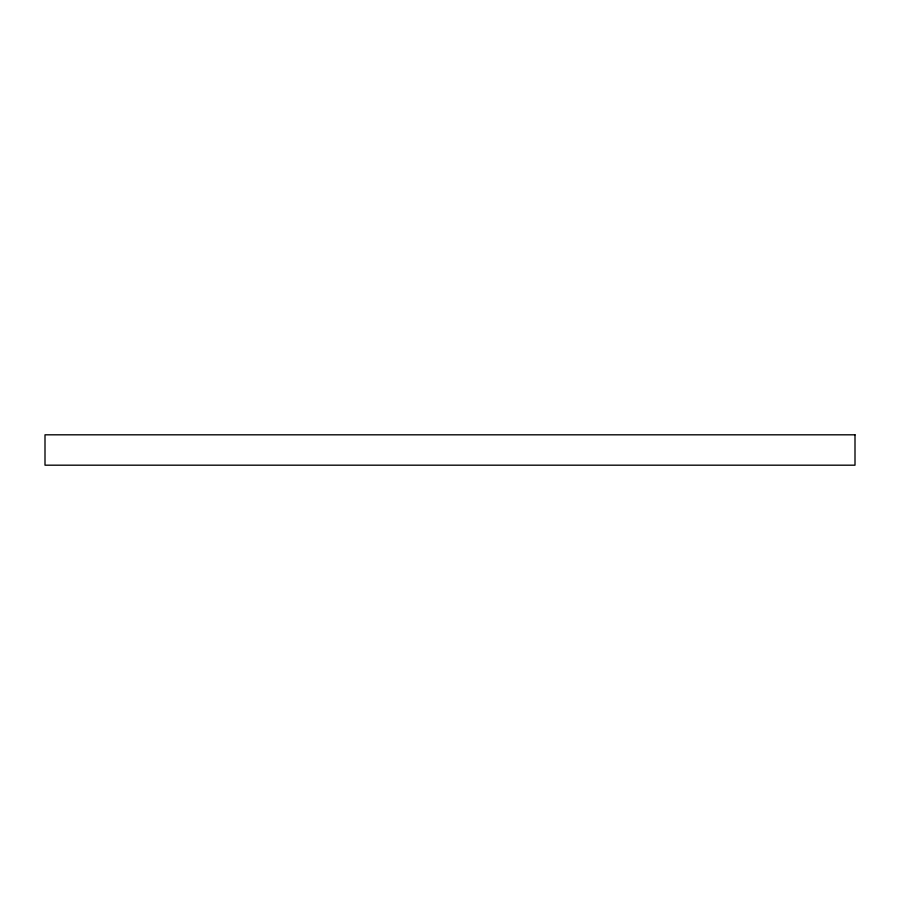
<?xml version="1.0" encoding="UTF-8"?>
<svg xmlns="http://www.w3.org/2000/svg" width="900" height="900" viewBox="0 0 900 900"><rect width="100%" height="100%" fill="white"/><g stroke="black" fill="none" stroke-linecap="round" stroke-linejoin="round"><path stroke-width="1.35" d="M855 434.812L45 434.812L45 465.188L855 465.188L855 434.812"/></g></svg>
